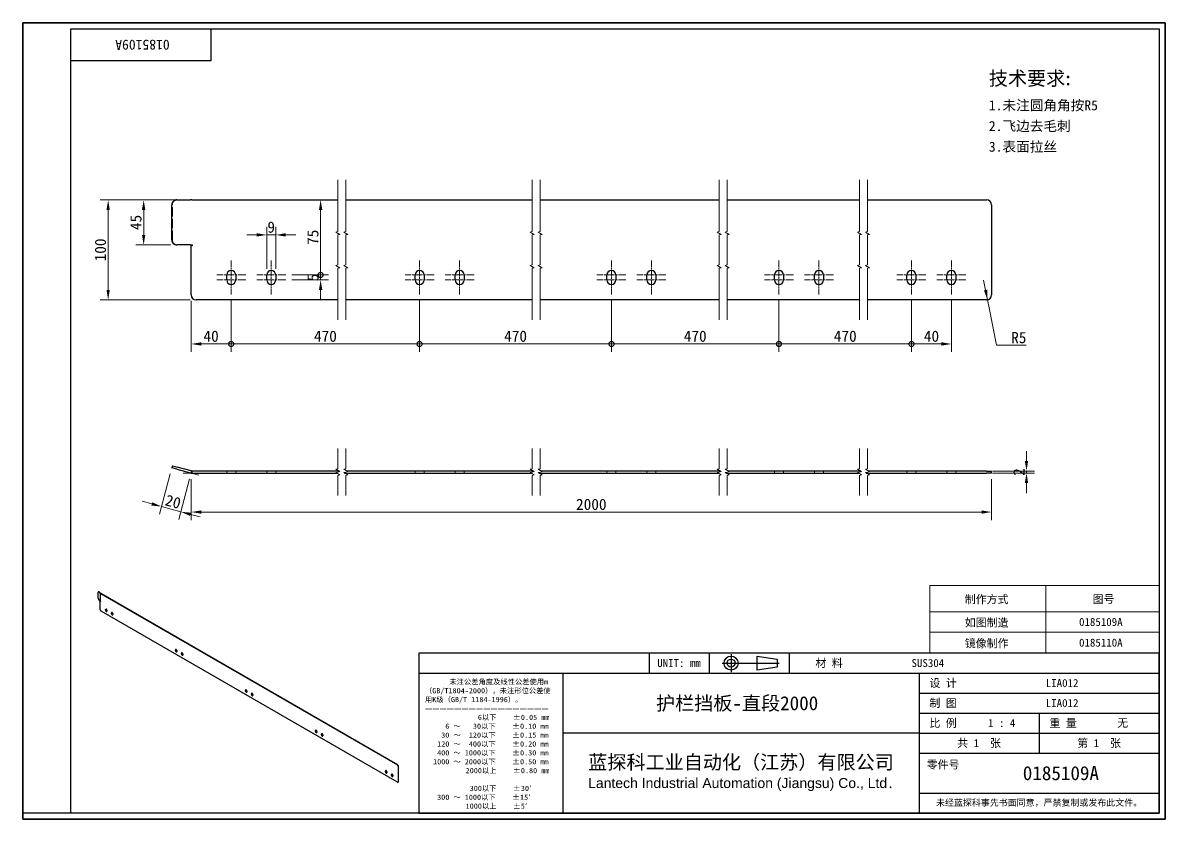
# Model space of a CAD drawing. Header units: millimetres. Extents: x 24 to 1166, y 22 to 818.
import ezdxf
from ezdxf.enums import TextEntityAlignment as Align

# ---------------------------------------------------------------- set-up
doc = ezdxf.new("R2010")
doc.units = ezdxf.units.MM
doc.header["$LTSCALE"] = 4
doc.linetypes.add('CHAIN', pattern=[0.3543, 0.2362, -0.0295, 0.0591, -0.0295])
doc.linetypes.add('DASHED', pattern=[0.2067, 0.1654, -0.0413])
for name, color, linetype, lineweight in [('1', 7, 'Continuous', 18), ('可见 (ISO)', 7, 'Continuous', 25), ('可见窄的 (ISO)', 7, 'Continuous', 18), ('图框 (ISO)', 7, 'Continuous', 35), ('标题 (ISO)', 7, 'Continuous', 25)]:
    doc.layers.add(name, color=color, linetype=linetype, lineweight=lineweight)
for name, color, linetype, lineweight, true_color in [('中心标记 (ISO)', 1, 'CHAIN', 18, 0xff0000), ('尺寸 (ISO)', 7, 'Continuous', 18, 0x008000), ('折线 (ISO)', 7, 'Continuous', 18, 0x008000), ('符号 (ISO)', 7, 'Continuous', 18, 0x008000), ('隐藏 (ISO)', 5, 'DASHED', 18, 0x0000ff)]:
    doc.layers.add(name, color=color, linetype=linetype, lineweight=lineweight, true_color=true_color)
doc.styles.add('文本样式164', font='SimSun.ttf')
doc.styles.add('文本样式165', font='SimSun.ttf')
doc.styles.add('文本样式74', font='SimSun.ttf')
doc.styles.add('最新国标', font='simfang.ttf')
doc.styles.add('注释文本 (ISO)', font='simfang.ttf')
doc.dimstyles.new('默认 (GB)', dxfattribs={"dimscale": 4, "dimtxt": 2.8, "dimasz": 2.5, "dimexe": 2, "dimexo": 1.5, "dimgap": 0.5, "dimtad": 1, "dimtoh": 1, "dimdsep": 46, "dimtxsty": '最新国标', "dimcen": 0.09, "dimdle": 10, "dimclrd": 256, "dimclre": 256, "dimclrt": 256, "dimaunit": 1, "dimadec": 3, "dimazin": 2, "dimtfac": 0.535714, "dimtdec": 3, "dimtmove": 0, "dimatfit": 3, "dimfxl": 0, "dimtolj": 1, "dimlwd": -1, "dimlwe": -1, "dimarcsym": 0})

# ---------------------------------------------------------------- blocks, each defined once
blk = doc.blocks.new('图框 最新国标')
at = {"layer": '图框 (ISO)'}
for p, q in [((6, 7), (6, 204.5)), ((6, 204.5), (291.5, 204.5)), ((291.5, 204.5), (291.5, 5.5)), ((6, 7), (6, 5.5)), ((6, 7), (6, 5.5)), ((291.5, 5.5), (6, 5.5))]:
    blk.add_line(p, q, dxfattribs=at)
at = {"layer": '图框 (ISO)', "color": 7, "linetype": 'Continuous', "lineweight": 25}
for p, q in [((18, 203), (290, 203)), ((18, 7), (18, 203)), ((18, 203), (290, 203)), ((53, 203), (53, 195)), ((290, 203), (290, 7)), ((290, 203), (290, 7)), ((53, 195), (18, 195)), ((290, 7), (6, 7)), ((290, 7), (18, 7))]:
    blk.add_line(p, q, dxfattribs=at)
at = {"layer": '图框 (ISO)', "style": '文本样式74'}
blk.add_attdef('零件代号_001', (42.7, 200.25), '', height=2.5, rotation=180, dxfattribs=at)
blk = doc.blocks.new('标题栏 最新国标')
at = {"layer": '标题 (ISO)'}
for p, q in [((381.98, -183.84), (196.98, -183.84)), ((196.98, -183.84), (196.98, -223.84)), ((254.48, -183.84), (254.48, -188.84)), ((269.48, -183.84), (269.48, -188.84)), ((281.48, -188.09), (281.48, -184.59)), ((281.48, -184.59), (286.48, -185.34)), ((286.48, -185.34), (286.48, -187.34)), ((289.48, -183.84), (289.48, -188.84)), ((381.98, -223.84), (381.98, -183.84)), ((383.48, -183.84), (383.48, -225.34)), ((286.48, -187.34), (281.48, -188.09)), ((196.98, -188.84), (381.98, -188.84)), ((232.98, -188.84), (232.98, -223.84)), ((321.98, -188.84), (321.98, -223.84)), ((321.98, -193.84), (381.98, -193.84)), ((321.98, -198.84), (381.98, -198.84)), ((351.98, -198.84), (351.98, -208.84)), ((321.98, -203.84), (232.98, -203.84)), ((321.98, -203.84), (381.98, -203.84)), ((321.98, -208.84), (381.98, -208.84)), ((321.98, -218.84), (381.98, -218.84)), ((196.98, -223.84), (381.98, -223.84)), ((383.48, -225.34), (196.98, -225.34))]:
    blk.add_line(p, q, dxfattribs=at)
at = {"layer": '标题 (ISO)', "linetype": 'CHAIN', "ltscale": 5.000333}
blk.add_line((274.98, -184.09), (274.98, -188.59), dxfattribs=at)
at = {"layer": '标题 (ISO)', "linetype": 'CHAIN', "ltscale": 15.834605}
blk.add_line((272.73, -186.34), (286.98, -186.34), dxfattribs=at)
at = {"layer": '标题 (ISO)'}
for radius in [1.75, 1]:
    blk.add_circle((274.98, -186.34), radius, dxfattribs=at)
at = {"layer": '1', "style": '文本样式164'}
for s, p in [('UNIT: mm', (261.98, -186.34)), ('材 料', (299.48, -186.34)), ('设 计', (327.98, -191.34)), ('制 图', (327.98, -196.34)), ('比 例', (327.98, -201.34)), ('重 量', (357.98, -201.34)), ('共 1  张', (336.98, -206.34)), ('第 1  张', (366.98, -206.34))]:
    blk.add_text(s, height=2, dxfattribs=at).set_placement(p, align=Align.MIDDLE_CENTER)
at = {"layer": '标题 (ISO)', "style": '注释文本 (ISO)'}
for s, insert, char_height, attachment_point, line_spacing_factor in [('\\fSimSun|b0|i0;{\\H1.3000;      未注公差角度及线性公差使用m\\P}\\fSimSun|b0|i0;{\\H1.3000;（GB/T1804-2000），未注形位公差使\\P}\\fSimSun|b0|i0;{\\H1.3000;用K级（GB/T 1184-1996）。\\P}\\fSimSun|b0|i0;{\\H1.3000;—————————————————\\P}\\fSimSun|b0|i0;{\\H1.3000;             6以下    ±0.05 mm\\P}\\fSimSun|b0|i0;{\\H1.3000;     6 ～   30以下    ±0.10 mm\\P}\\fSimSun|b0|i0;{\\H1.3000;    30 ～  120以下    ±0.15 mm\\P}\\fSimSun|b0|i0;{\\H1.3000;   120 ～  400以下    ±0.20 mm\\P}\\fSimSun|b0|i0;{\\H1.3000;   400 ～ 1000以下    ±0.30 mm\\P}\\fSimSun|b0|i0;{\\H1.3000;  1000 ～ 2000以下    ±0.50 mm\\P}\\fSimSun|b0|i0;{\\H1.3000;          2000以上    ±0.80 mm\\P}\\fSimSun|b0|i0;{\\H1.3000;\\P}\\fSimSun|b0|i0;{\\H1.3000;           300以下    ±30′\\P}\\fSimSun|b0|i0;{\\H1.3000;   300 ～ 1000以下    ±15′\\P}\\fSimSun|b0|i0;{\\H1.3000;          1000以上    ±5′}', (198.48, -206.63), 1.3, 4, 1.023913), ('{\\fMicrosoft YaHei|b0|i0|c134|p34;\\H1.75x;蓝探科工业自动化（江苏）有限公司\\P\\fArial|b0|i0|c0|p34;\\H0.71429x;Lantech Industrial Automation (Jiangsu) Co., Ltd\\fFangSong|b0|i0|c134|p49;.\\H1.15195x; }', (277.48, -213.84), 2, 5, 0.978695)]:
    blk.add_mtext(s, dxfattribs=dict(at, insert=insert, char_height=char_height, attachment_point=attachment_point, line_spacing_factor=line_spacing_factor))
at = {"layer": '标题 (ISO)', "attachment_point": 5, "style": '注释文本 (ISO)'}
for s, insert, char_height in [('\\fFangSong|b0|i0;零件号', (327.98, -211.84), 2), ('\\fSimSun|b0|i0;{\\H1.6000;未经蓝探科事先书面同意，严禁复制或发布此文件。}', (351.98, -221.34), 1.6)]:
    blk.add_mtext(s, dxfattribs=dict(at, insert=insert, char_height=char_height))
at = {"layer": '标题 (ISO)'}
for tag, p, height, style in [('材料_001', (320.09, -187.33), 2, '注释文本 (ISO)'), ('设计人_001', (353.65, -192.33), 2, '注释文本 (ISO)'), ('库存编号_001', (256.23, -198.12), 3.5, '文本样式165'), ('设计人_001', (353.65, -197.33), 2, '注释文本 (ISO)'), ('视图比例_001', (339.22, -202.33), 2, '注释文本 (ISO)'), ('质量\\P3;_001', (371.53, -202.3), 2, '注释文本 (ISO)'), ('零件代号_001', (347.9, -215.59), 3.5, '文本样式165')]:
    blk.add_attdef(tag, p, '', height=height, dxfattribs=dict(at, style=style))
blk = doc.blocks.new('_DotSmall')
at = {"color": 0, "linetype": 'ByBlock', "const_width": 0.5}
blk.add_lwpolyline([(-0.0625, 0, 1), (0.0625, 0, 1)], format="xyb", close=True, dxfattribs=at)
blk = doc.blocks.new('*D5')
at = {"layer": 'Defpoints', "color": 0, "transparency": 16777216}
for p in [(192.3, 546), (232.3, 546.5), (232.3, 497)]:
    blk.add_point(p, dxfattribs=at)
at = {"layer": '尺寸 (ISO)', "color": 116, "true_color": 0x00803f, "transparency": 16777216}
for p, q in [((192.3, 540), (192.3, 489)), ((232.3, 540.5), (232.3, 489)), ((202.3, 497), (232.3, 497))]:
    blk.add_line(p, q, dxfattribs=at)
blk.add_solid([(202.3, 498.7), (202.3, 495.4), (192.3, 497)], dxfattribs=at)
at = {"layer": '尺寸 (ISO)', "color": 116, "true_color": 0x00803f, "transparency": 16777216, "xscale": 10, "yscale": 10, "zscale": 10}
blk.add_blockref('_DotSmall', (232.3, 497), dxfattribs=at)
at = {"layer": '尺寸 (ISO)', "transparency": 16777216, "insert": (212.2, 504.7), "char_height": 11.2, "attachment_point": 5, "style": '最新国标'}
blk.add_mtext('\\A1;40', dxfattribs=at)
blk = doc.blocks.new('*D7')
at = {"layer": 'Defpoints', "color": 0, "transparency": 16777216}
for p in [(232.3, 546.5), (420.6, 546.5), (420.6, 497)]:
    blk.add_point(p, dxfattribs=at)
at = {"layer": '尺寸 (ISO)', "color": 116, "true_color": 0x00803f, "transparency": 16777216}
for p, q in [((232.3, 540.5), (232.3, 489)), ((420.6, 540.5), (420.6, 489)), ((232.3, 497), (420.6, 497))]:
    blk.add_line(p, q, dxfattribs=at)
at = {"layer": '尺寸 (ISO)', "color": 116, "true_color": 0x00803f, "transparency": 16777216, "xscale": 10, "yscale": 10, "zscale": 10, "rotation": 180}
blk.add_blockref('_DotSmall', (232.3, 497), dxfattribs=at)
at = {"layer": '尺寸 (ISO)', "color": 116, "true_color": 0x00803f, "transparency": 16777216, "xscale": 10, "yscale": 10, "zscale": 10}
blk.add_blockref('_DotSmall', (420.6, 497), dxfattribs=at)
at = {"layer": '尺寸 (ISO)', "transparency": 16777216, "insert": (326.5, 504.7), "char_height": 11.2, "attachment_point": 5, "style": '最新国标'}
blk.add_mtext('\\A1;470', dxfattribs=at)
blk = doc.blocks.new('*D8')
at = {"layer": 'Defpoints', "color": 0, "transparency": 16777216}
for p in [(420.6, 546.5), (612.5, 546.5), (612.5, 497)]:
    blk.add_point(p, dxfattribs=at)
at = {"layer": '尺寸 (ISO)', "color": 116, "true_color": 0x00803f, "transparency": 16777216}
for p, q in [((420.6, 540.5), (420.6, 489)), ((612.5, 540.5), (612.5, 489)), ((420.6, 497), (612.5, 497))]:
    blk.add_line(p, q, dxfattribs=at)
at = {"layer": '尺寸 (ISO)', "color": 116, "true_color": 0x00803f, "transparency": 16777216, "xscale": 10, "yscale": 10, "zscale": 10, "rotation": 180}
blk.add_blockref('_DotSmall', (420.6, 497), dxfattribs=at)
at = {"layer": '尺寸 (ISO)', "color": 116, "true_color": 0x00803f, "transparency": 16777216, "xscale": 10, "yscale": 10, "zscale": 10}
blk.add_blockref('_DotSmall', (612.5, 497), dxfattribs=at)
at = {"layer": '尺寸 (ISO)', "transparency": 16777216, "insert": (516.6, 504.7), "char_height": 11.2, "attachment_point": 5, "style": '最新国标'}
blk.add_mtext('\\A1;470', dxfattribs=at)
blk = doc.blocks.new('*D9')
at = {"layer": 'Defpoints', "color": 0, "transparency": 16777216}
for p in [(612.5, 546.5), (779.9, 546.5), (779.9, 497)]:
    blk.add_point(p, dxfattribs=at)
at = {"layer": '尺寸 (ISO)', "color": 116, "true_color": 0x00803f, "transparency": 16777216}
for p, q in [((612.5, 540.5), (612.5, 489)), ((779.9, 540.5), (779.9, 489)), ((612.5, 497), (779.9, 497))]:
    blk.add_line(p, q, dxfattribs=at)
at = {"layer": '尺寸 (ISO)', "color": 116, "true_color": 0x00803f, "transparency": 16777216, "xscale": 10, "yscale": 10, "zscale": 10, "rotation": 180}
blk.add_blockref('_DotSmall', (612.5, 497), dxfattribs=at)
at = {"layer": '尺寸 (ISO)', "color": 116, "true_color": 0x00803f, "transparency": 16777216, "xscale": 10, "yscale": 10, "zscale": 10}
blk.add_blockref('_DotSmall', (779.9, 497), dxfattribs=at)
at = {"layer": '尺寸 (ISO)', "transparency": 16777216, "insert": (696.2, 504.7), "char_height": 11.2, "attachment_point": 5, "style": '最新国标'}
blk.add_mtext('\\A1;470', dxfattribs=at)
blk = doc.blocks.new('*D10')
at = {"layer": 'Defpoints', "color": 0, "transparency": 16777216}
for p in [(779.9, 546.5), (912.4, 546.5), (912.4, 497)]:
    blk.add_point(p, dxfattribs=at)
at = {"layer": '尺寸 (ISO)', "color": 116, "true_color": 0x00803f, "transparency": 16777216}
for p, q in [((779.9, 540.5), (779.9, 489)), ((912.4, 540.5), (912.4, 489)), ((779.9, 497), (912.4, 497))]:
    blk.add_line(p, q, dxfattribs=at)
at = {"layer": '尺寸 (ISO)', "color": 116, "true_color": 0x00803f, "transparency": 16777216, "xscale": 10, "yscale": 10, "zscale": 10, "rotation": 180}
blk.add_blockref('_DotSmall', (779.9, 497), dxfattribs=at)
at = {"layer": '尺寸 (ISO)', "color": 116, "true_color": 0x00803f, "transparency": 16777216, "xscale": 10, "yscale": 10, "zscale": 10}
blk.add_blockref('_DotSmall', (912.4, 497), dxfattribs=at)
at = {"layer": '尺寸 (ISO)', "transparency": 16777216, "insert": (846.2, 504.7), "char_height": 11.2, "attachment_point": 5, "style": '最新国标'}
blk.add_mtext('\\A1;470', dxfattribs=at)
blk = doc.blocks.new('*D11')
at = {"layer": 'Defpoints', "color": 0, "transparency": 16777216}
for p in [(912.4, 546.5), (952.4, 546.5), (952.4, 497)]:
    blk.add_point(p, dxfattribs=at)
at = {"layer": '尺寸 (ISO)', "color": 116, "true_color": 0x00803f, "transparency": 16777216}
for p, q in [((912.4, 540.5), (912.4, 489)), ((952.4, 540.5), (952.4, 489)), ((912.4, 497), (942.4, 497))]:
    blk.add_line(p, q, dxfattribs=at)
blk.add_solid([(942.4, 498.7), (942.4, 495.4), (952.4, 497)], dxfattribs=at)
at = {"layer": '尺寸 (ISO)', "color": 116, "true_color": 0x00803f, "transparency": 16777216, "xscale": 10, "yscale": 10, "zscale": 10, "rotation": 180}
blk.add_blockref('_DotSmall', (912.4, 497), dxfattribs=at)
at = {"layer": '尺寸 (ISO)', "transparency": 16777216, "insert": (932.4, 504.7), "char_height": 11.2, "attachment_point": 5, "style": '最新国标'}
blk.add_mtext('\\A1;40', dxfattribs=at)
blk = doc.blocks.new('*D12')
at = {"layer": 'Defpoints', "color": 0, "transparency": 16777216}
for p in [(192.8, 641), (144.8, 596), (177.8, 596)]:
    blk.add_point(p, dxfattribs=at)
at = {"layer": '尺寸 (ISO)', "color": 116, "true_color": 0x00803f, "transparency": 16777216}
for p, q in [((186.8, 641), (136.8, 641)), ((144.8, 631), (144.8, 606)), ((171.8, 596), (136.8, 596))]:
    blk.add_line(p, q, dxfattribs=at)
for points in [[(143.1, 631), (146.4, 631), (144.8, 641)], [(143.1, 606), (146.4, 606), (144.8, 596)]]:
    blk.add_solid(points, dxfattribs=at)
at = {"layer": '尺寸 (ISO)', "transparency": 16777216, "insert": (137.1, 618.5), "char_height": 11.2, "attachment_point": 5, "rotation": 90, "style": '最新国标'}
blk.add_mtext('\\A1;45', dxfattribs=at)
blk = doc.blocks.new('*D13')
at = {"layer": 'Defpoints', "color": 0, "transparency": 16777216}
for p in [(192.8, 641), (109.3, 541), (197.3, 541)]:
    blk.add_point(p, dxfattribs=at)
at = {"layer": '尺寸 (ISO)', "color": 116, "true_color": 0x00803f, "transparency": 16777216}
for p, q in [((186.8, 641), (101.3, 641)), ((109.3, 631), (109.3, 551)), ((191.3, 541), (101.3, 541))]:
    blk.add_line(p, q, dxfattribs=at)
for points in [[(107.6, 631), (110.9, 631), (109.3, 641)], [(107.6, 551), (110.9, 551), (109.3, 541)]]:
    blk.add_solid(points, dxfattribs=at)
at = {"layer": '尺寸 (ISO)', "transparency": 16777216, "insert": (101.6, 591), "char_height": 11.2, "attachment_point": 5, "rotation": 90, "style": '最新国标'}
blk.add_mtext('\\A1;100', dxfattribs=at)
blk = doc.blocks.new('*D14')
at = {"layer": 'Defpoints', "color": 0, "transparency": 16777216}
for p in [(192.3, 368), (992.4, 368), (992.4, 329)]:
    blk.add_point(p, dxfattribs=at)
at = {"layer": '尺寸 (ISO)', "color": 116, "true_color": 0x00803f, "transparency": 16777216}
for p, q in [((192.3, 362), (192.3, 321)), ((992.4, 362), (992.4, 321)), ((202.3, 329), (982.4, 329))]:
    blk.add_line(p, q, dxfattribs=at)
for points in [[(202.3, 330.6), (202.3, 327.3), (192.3, 329)], [(982.4, 330.6), (982.4, 327.3), (992.4, 329)]]:
    blk.add_solid(points, dxfattribs=at)
at = {"layer": '尺寸 (ISO)', "transparency": 16777216, "insert": (592.3, 336.6), "char_height": 11.2, "attachment_point": 5, "style": '最新国标'}
blk.add_mtext('\\A1;2000', dxfattribs=at)
blk = doc.blocks.new('*D15')
at = {"layer": 'Defpoints', "color": 0, "transparency": 16777216}
for p in [(173, 373.1), (192.3, 368), (162.6, 334.5)]:
    blk.add_point(p, dxfattribs=at)
at = {"layer": '尺寸 (ISO)', "color": 116, "true_color": 0x00803f, "transparency": 16777216}
for p, q in [((171.4, 367.3), (160.5, 326.8)), ((190.7, 362.2), (179.8, 321.6)), ((152.9, 337.1), (143.3, 339.7)), ((181.9, 329.3), (162.6, 334.5)), ((191.6, 326.7), (201.2, 324.1))]:
    blk.add_line(p, q, dxfattribs=at)
for points in [[(153.4, 338.7), (152.5, 335.5), (162.6, 334.5)], [(192, 328.3), (191.1, 325.1), (181.9, 329.3)]]:
    blk.add_solid(points, dxfattribs=at)
at = {"layer": '尺寸 (ISO)', "transparency": 16777216, "insert": (174.2, 339.3), "char_height": 11.2, "attachment_point": 5, "rotation": 345, "style": '最新国标'}
blk.add_mtext('\\A1;20', dxfattribs=at)
blk = doc.blocks.new('*D16')
at = {"layer": 'Defpoints', "color": 0, "transparency": 16777216}
for p in [(987.4, 370), (987.4, 368), (1027.4, 368)]:
    blk.add_point(p, dxfattribs=at)
at = {"layer": '尺寸 (ISO)', "color": 116, "true_color": 0x00803f, "transparency": 16777216}
for p, q in [((1027.4, 380), (1027.4, 390)), ((993.4, 370), (1035.4, 370)), ((993.4, 368), (1035.4, 368)), ((1027.4, 370), (1027.4, 368)), ((1027.4, 358), (1027.4, 348))]:
    blk.add_line(p, q, dxfattribs=at)
for points in [[(1025.7, 380), (1029, 380), (1027.4, 370)], [(1025.7, 358), (1029, 358), (1027.4, 368)]]:
    blk.add_solid(points, dxfattribs=at)
at = {"layer": '尺寸 (ISO)', "transparency": 16777216, "insert": (1019.8, 369), "char_height": 11.2, "attachment_point": 5, "rotation": 90, "style": '最新国标'}
blk.add_mtext('\\A1;2', dxfattribs=at)
blk = doc.blocks.new('*D17')
at = {"layer": 'Defpoints', "color": 0, "transparency": 16777216}
for p in [(286.8, 566), (286.8, 561), (321.7, 566)]:
    blk.add_point(p, dxfattribs=at)
at = {"layer": '尺寸 (ISO)', "color": 116, "true_color": 0x00803f, "transparency": 16777216}
for p, q in [((321.7, 566), (321.7, 576)), ((292.8, 566), (329.7, 566)), ((292.8, 561), (329.7, 561)), ((321.7, 561), (321.7, 566)), ((321.7, 551), (321.7, 541))]:
    blk.add_line(p, q, dxfattribs=at)
blk.add_solid([(320, 551), (323.4, 551), (321.7, 561)], dxfattribs=at)
at = {"layer": '尺寸 (ISO)', "color": 116, "true_color": 0x00803f, "transparency": 16777216, "xscale": 10, "yscale": 10, "zscale": 10, "rotation": 270}
blk.add_blockref('_DotSmall', (321.7, 566), dxfattribs=at)
at = {"layer": '尺寸 (ISO)', "transparency": 16777216, "insert": (314, 563.5), "char_height": 11.2, "attachment_point": 5, "rotation": 90, "style": '最新国标'}
blk.add_mtext('\\A1;5', dxfattribs=at)
blk = doc.blocks.new('*D18')
at = {"layer": 'Defpoints', "color": 0, "transparency": 16777216}
for p in [(192.8, 641), (321.7, 641), (286.8, 566)]:
    blk.add_point(p, dxfattribs=at)
at = {"layer": '尺寸 (ISO)', "color": 116, "true_color": 0x00803f, "transparency": 16777216}
for p, q in [((321.7, 566), (321.7, 631)), ((292.8, 566), (329.7, 566))]:
    blk.add_line(p, q, dxfattribs=at)
blk.add_solid([(320, 631), (323.4, 631), (321.7, 641)], dxfattribs=at)
at = {"layer": '尺寸 (ISO)', "color": 116, "true_color": 0x00803f, "transparency": 16777216, "xscale": 10, "yscale": 10, "zscale": 10, "rotation": 270}
blk.add_blockref('_DotSmall', (321.7, 566), dxfattribs=at)
at = {"layer": '尺寸 (ISO)', "transparency": 16777216, "insert": (314, 603.6), "char_height": 11.2, "attachment_point": 5, "rotation": 90, "style": '最新国标'}
blk.add_mtext('\\A1;75', dxfattribs=at)
blk = doc.blocks.new('*D19')
at = {"layer": 'Defpoints', "color": 0, "transparency": 16777216}
for p in [(276.8, 606), (267.8, 566), (276.8, 566)]:
    blk.add_point(p, dxfattribs=at)
at = {"layer": '尺寸 (ISO)', "color": 116, "true_color": 0x00803f, "transparency": 16777216}
for p, q in [((257.8, 606), (247.8, 606)), ((267.8, 572), (267.8, 614)), ((267.8, 606), (276.8, 606)), ((276.8, 572), (276.8, 614)), ((286.8, 606), (296.8, 606))]:
    blk.add_line(p, q, dxfattribs=at)
for points in [[(257.8, 607.7), (257.8, 604.4), (267.8, 606)], [(286.8, 607.7), (286.8, 604.4), (276.8, 606)]]:
    blk.add_solid(points, dxfattribs=at)
at = {"layer": '尺寸 (ISO)', "transparency": 16777216, "insert": (272.3, 613.7), "char_height": 11.2, "attachment_point": 5, "style": '最新国标'}
blk.add_mtext('\\A1;9', dxfattribs=at)
blk = doc.blocks.new('*D20')
at = {"layer": 'Defpoints', "color": 0, "transparency": 16777216}
for p in [(987.4, 546), (988.4, 541.1)]:
    blk.add_point(p, dxfattribs=at)
at = {"layer": '尺寸 (ISO)', "color": 116, "true_color": 0x00803f, "transparency": 16777216}
for p, q in [((986.4, 550.9), (984.5, 560.7)), ((987.4, 546), (988.4, 541.1)), ((988.4, 541.1), (990.3, 531.3)), ((997.3, 495.7), (990.3, 531.3)), ((1027.1, 495.7), (997.3, 495.7))]:
    blk.add_line(p, q, dxfattribs=at)
blk.add_solid([(988.1, 551.2), (984.8, 550.6), (988.4, 541.1)], dxfattribs=at)
at = {"layer": '尺寸 (ISO)', "transparency": 16777216, "insert": (1019.7, 503.3), "char_height": 11.2, "attachment_point": 5, "style": '最新国标'}
blk.add_mtext('\\A1;R5', dxfattribs=at)
blk = doc.blocks.new('表格1')
at = {"layer": '符号 (ISO)'}
for p, q in [((232.72, 63.89), (290, 63.89)), ((232.72, 63.89), (232.72, 57.35)), ((261.65, 63.89), (261.65, 57.35)), ((290, 63.89), (290, 57.35)), ((232.72, 57.35), (290, 57.35)), ((232.72, 57.35), (232.72, 47)), ((261.65, 57.35), (261.65, 47)), ((290, 57.35), (290, 47)), ((232.72, 52.23), (290, 52.23)), ((232.72, 47), (290, 47))]:
    blk.add_line(p, q, dxfattribs=at)
at = {"layer": '符号 (ISO)', "char_height": 2, "attachment_point": 7, "style": '注释文本 (ISO)'}
for s, insert in [('制作方式', (241.43, 59.21)), ('图号', (273.37, 59.27)), ('如图制造', (241.44, 53.39)), ('0185109A', (269.98, 53.75)), ('镜像制作', (241.43, 48.2)), ('0185110A', (269.98, 48.58))]:
    blk.add_mtext(s, dxfattribs=dict(at, insert=insert))

msp = doc.modelspace()

# ---------------------------------------------------------------- linework, layer by layer
at = {"layer": '中心标记 (ISO)', "ltscale": 6.806046}
for p, q in [((232.2704, 580.5195), (232.2704, 556.0195)), ((232.2704, 571.0195), (232.2704, 546.5195)), ((272.2704, 580.5195), (272.2704, 556.0195)), ((272.2704, 571.0195), (272.2704, 546.5195)), ((420.6198, 580.5195), (420.6198, 556.0195)), ((420.6198, 571.0195), (420.6198, 546.5195)), ((460.6198, 580.5195), (460.6198, 556.0195)), ((460.6198, 571.0195), (460.6198, 546.5195)), ((612.459, 580.5195), (612.459, 556.0195)), ((612.459, 571.0195), (612.459, 546.5195)), ((652.459, 580.5195), (652.459, 556.0195)), ((652.459, 571.0195), (652.459, 546.5195)), ((779.8697, 580.5195), (779.8697, 556.0195)), ((779.8697, 571.0195), (779.8697, 546.5195)), ((819.8697, 580.5195), (819.8697, 556.0195)), ((819.8697, 571.0195), (819.8697, 546.5195)), ((912.3829, 580.5195), (912.3829, 556.0195)), ((912.3829, 571.0195), (912.3829, 546.5195)), ((952.3829, 580.5195), (952.3829, 556.0195)), ((952.3829, 571.0195), (952.3829, 546.5195))]:
    msp.add_line(p, q, dxfattribs=at)
at = {"layer": '中心标记 (ISO)', "ltscale": 8.056153}
for p, q in [((246.7704, 566.0195), (217.7704, 566.0195)), ((246.7704, 561.0195), (217.7704, 561.0195)), ((286.7704, 566.0195), (257.7704, 566.0195)), ((286.7704, 561.0195), (257.7704, 561.0195)), ((435.1198, 566.0195), (406.1198, 566.0195)), ((435.1198, 561.0195), (406.1198, 561.0195)), ((475.1198, 566.0195), (446.1198, 566.0195)), ((475.1198, 561.0195), (446.1198, 561.0195)), ((626.959, 566.0195), (597.959, 566.0195)), ((626.959, 561.0195), (597.959, 561.0195)), ((666.959, 566.0195), (637.959, 566.0195)), ((666.959, 561.0195), (637.959, 561.0195)), ((794.3697, 566.0195), (765.3697, 566.0195)), ((794.3697, 561.0195), (765.3697, 561.0195)), ((834.3697, 566.0195), (805.3697, 566.0195)), ((834.3697, 561.0195), (805.3697, 561.0195)), ((926.8829, 566.0195), (897.8829, 566.0195)), ((926.8829, 561.0195), (897.8829, 561.0195)), ((966.8829, 566.0195), (937.8829, 566.0195)), ((966.8829, 561.0195), (937.8829, 561.0195))]:
    msp.add_line(p, q, dxfattribs=at)
at = {"layer": '可见 (ISO)'}
for p, q in [((177.7815, 641.0195), (191.7618, 641.0195)), ((192.797, 641.0195), (191.7618, 641.0195)), ((192.797, 641.0195), (338.8765, 641.0195)), ((346.8765, 641.0195), (533.0687, 641.0195)), ((541.0687, 641.0195), (720.2815, 641.0195)), ((728.2815, 641.0195), (860.3824, 641.0195)), ((868.3824, 641.0195), (987.3829, 641.0195)), ((172.9519, 601.0195), (172.9519, 636.0195)), ((992.3829, 636.0195), (992.3829, 546.0195)), ((191.7618, 596.0195), (177.7815, 596.0195)), ((191.7618, 596.0195), (192.797, 596.0195)), ((192.2704, 546.0195), (192.2704, 595.0195)), ((193.2704, 595.0195), (192.2704, 595.0195)), ((192.797, 596.0195), (193.2704, 596.0195)), ((193.2704, 596.0195), (193.2704, 595.0195)), ((227.7704, 561.0195), (227.7704, 566.0195)), ((236.7704, 566.0195), (236.7704, 561.0195)), ((267.7704, 561.0195), (267.7704, 566.0195)), ((276.7704, 566.0195), (276.7704, 561.0195)), ((416.1198, 561.0195), (416.1198, 566.0195)), ((425.1198, 566.0195), (425.1198, 561.0195)), ((456.1198, 561.0195), (456.1198, 566.0195)), ((465.1198, 566.0195), (465.1198, 561.0195)), ((607.959, 561.0195), (607.959, 566.0195)), ((616.959, 566.0195), (616.959, 561.0195)), ((647.959, 561.0195), (647.959, 566.0195)), ((656.959, 566.0195), (656.959, 561.0195)), ((775.3697, 561.0195), (775.3697, 566.0195)), ((784.3697, 566.0195), (784.3697, 561.0195)), ((815.3697, 561.0195), (815.3697, 566.0195)), ((824.3697, 566.0195), (824.3697, 561.0195)), ((907.8829, 561.0195), (907.8829, 566.0195)), ((916.8829, 566.0195), (916.8829, 561.0195)), ((947.8829, 561.0195), (947.8829, 566.0195)), ((956.8829, 566.0195), (956.8829, 561.0195)), ((338.8765, 541.0195), (197.2704, 541.0195)), ((533.0687, 541.0195), (346.8765, 541.0195)), ((720.2815, 541.0195), (541.0687, 541.0195)), ((860.3824, 541.0195), (728.2815, 541.0195)), ((987.3829, 541.0195), (868.3824, 541.0195)), ((173.4695, 375.0713), (172.9519, 373.1394)), ((177.7815, 371.8453), (172.9519, 373.1394)), ((173.4695, 375.0713), (178.2992, 373.7772)), ((177.7815, 371.8453), (191.7618, 368.0993)), ((192.2794, 370.0312), (178.2992, 373.7772)), ((192.2704, 367.9631), (192.2704, 367.9979)), ((192.797, 367.9631), (192.2704, 367.9631)), ((340.0726, 369.9631), (192.797, 369.9631)), ((192.797, 367.9631), (337.6803, 367.9631)), ((345.6803, 367.9631), (531.8726, 367.9631)), ((534.2649, 369.9631), (348.0726, 369.9631)), ((539.8726, 367.9631), (719.0853, 367.9631)), ((721.4776, 369.9631), (542.2649, 369.9631)), ((727.0853, 367.9631), (859.1862, 367.9631)), ((861.5785, 369.9631), (729.4776, 369.9631)), ((867.1862, 367.9631), (987.3829, 367.9631)), ((987.3829, 369.9631), (869.5785, 369.9631)), ((987.3829, 369.9631), (992.3829, 369.9631)), ((992.3829, 367.9631), (987.3829, 367.9631)), ((992.3829, 367.9631), (992.3829, 369.9631)), ((99.3244, 242.8341), (99.3244, 248.8504)), ((99.8824, 249.4443), (99.5178, 249.3227)), ((99.8507, 249.1836), (101.3742, 247.6601)), ((101.3742, 239.9248), (99.8507, 241.4484)), ((101.7388, 247.7816), (100.2153, 249.3051)), ((101.508, 247.5594), (398.4145, 76.1404)), ((101.508, 239.8241), (101.5785, 239.7835)), ((398.7122, 76.3122), (101.8057, 247.7313)), ((101.4296, 239.6975), (101.5785, 239.7835)), ((101.4296, 231.2747), (101.4296, 239.6975)), ((101.5785, 239.6116), (101.4296, 239.6975)), ((101.5785, 239.7835), (101.5785, 239.6116)), ((398.4145, 58.951), (102.1739, 229.9855)), ((106.7143, 230.802), (106.7143, 231.6615)), ((107.012, 231.8334), (107.012, 230.9739)), ((108.0541, 230.8879), (108.0541, 230.0285)), ((112.6689, 227.3641), (112.6689, 228.2236)), ((112.9666, 228.3955), (112.9666, 227.536)), ((114.0087, 227.4501), (114.0087, 226.5906)), ((176.6807, 190.4069), (176.6807, 191.2664)), ((176.9784, 191.4383), (176.9784, 190.5788)), ((178.0204, 190.4928), (178.0204, 189.6334)), ((182.6352, 186.969), (182.6352, 187.8285)), ((182.933, 188.0004), (182.933, 187.1409)), ((183.975, 187.055), (183.975, 186.1955)), ((246.647, 150.0118), (246.647, 150.8713)), ((246.9447, 151.0432), (246.9447, 150.1837)), ((247.9868, 150.0978), (247.9868, 149.2383)), ((252.6016, 146.5739), (252.6016, 147.4334)), ((252.8993, 147.6053), (252.8993, 146.7458)), ((253.9414, 146.6599), (253.9414, 145.8004)), ((316.6134, 109.6167), (316.6134, 110.4762)), ((316.9111, 110.6481), (316.9111, 109.7886)), ((317.9532, 109.7027), (317.9532, 108.8432)), ((322.568, 106.1788), (322.568, 107.0383)), ((322.8657, 107.2102), (322.8657, 106.3507)), ((323.9077, 106.2648), (323.9077, 105.4053)), ((386.5797, 69.2216), (386.5797, 70.0811)), ((386.8775, 70.253), (386.8775, 69.3935)), ((387.9195, 69.3076), (387.9195, 68.4481)), ((399.1588, 74.8511), (399.1588, 59.3807)), ((399.4565, 59.5526), (399.4565, 75.023)), ((392.5343, 65.7837), (392.5343, 66.6432)), ((392.832, 66.8151), (392.832, 65.9556)), ((393.8741, 65.8697), (393.8741, 65.0102)), ((399.2385, 59.0707), (398.9408, 58.8988))]:
    msp.add_line(p, q, dxfattribs=at)
for centre, radius, start, end in [((987.3829, 636.0195), 5, 0, 90), ((232.2704, 566.0195), 4.5, 0, 180), ((232.2704, 561.0195), 4.5, 180, 0), ((272.2704, 566.0195), 4.5, 0, 180), ((272.2704, 561.0195), 4.5, 180, 0), ((420.6198, 566.0195), 4.5, 0, 180), ((420.6198, 561.0195), 4.5, 180, 0), ((460.6198, 566.0195), 4.5, 0, 180), ((460.6198, 561.0195), 4.5, 180, 0), ((612.459, 566.0195), 4.5, 0, 180), ((612.459, 561.0195), 4.5, 180, 0), ((652.459, 566.0195), 4.5, 0, 180), ((652.459, 561.0195), 4.5, 180, 0), ((779.8697, 566.0195), 4.5, 0, 180), ((779.8697, 561.0195), 4.5, 180, 0), ((819.8697, 566.0195), 4.5, 0, 180), ((819.8697, 561.0195), 4.5, 180, 0), ((912.3829, 566.0195), 4.5, 0, 180), ((912.3829, 561.0195), 4.5, 180, 0), ((952.3829, 566.0195), 4.5, 0, 180), ((952.3829, 561.0195), 4.5, 180, 0), ((197.2704, 546.0195), 5, 180, 270), ((987.3829, 546.0195), 5, 270, 0), ((192.797, 371.9631), 4, 255, 270), ((192.797, 371.9631), 2, 255, 270)]:
    msp.add_arc(centre, radius, start, end, dxfattribs=at)
for centre, major_axis, ratio, start_param, end_param in [((177.7815, 636.0195), (0, 5), 0.965925826, 0, 1.570796327), ((177.7815, 601.0195), (0, -5), 0.965925826, 4.71238898, 6.283185307), ((99.8507, 248.3241), (-0.3329, 0.9986), 0.40824829, 5.598466104, 7.169262431), ((99.8507, 242.3078), (-0.3329, 0.9986), 0.40824829, 0.886077124, 2.456873451), ((100.2153, 248.4457), (-0.3329, 0.9986), 0.40824829, 5.598466104, 6.283185307), ((102.1035, 247.9032), (0.8421, 0), 0.577350269, 3.665191429, 3.926990817), ((102.1035, 240.1679), (-0.8421, 0), 0.577350269, 0.523598776, 0.785398163), ((102.1035, 247.9032), (-0.4211, 0), 0.577350269, 0.523598776, 0.785398163), ((102.1739, 230.845), (-0.5263, 0.9116), 0.577350269, 0.785398163, 2.35619449), ((107.3842, 231.2747), (-0.4737, 0.8204), 0.577350269, 3.926990817, 7.068583471), ((107.3842, 230.4152), (0.4737, -0.8204), 0.577350269, 3.926990817, 7.068583471), ((107.6819, 231.4466), (-0.4737, 0.8204), 0.577350269, 0.319687259, 0.785398163), ((107.6819, 230.5871), (0.4737, -0.8204), 0.577350269, 3.926990817, 5.963498048), ((113.3388, 227.8368), (-0.4737, 0.8204), 0.577350269, 3.926990817, 7.068583471), ((113.6365, 228.0087), (-0.4737, 0.8204), 0.577350269, 0.319687259, 0.785398163), ((113.3388, 226.9774), (0.4737, -0.8204), 0.577350269, 3.926990817, 7.068583471), ((113.6365, 227.1492), (0.4737, -0.8204), 0.577350269, 3.926990817, 5.963498048), ((177.3506, 190.8796), (-0.4737, 0.8204), 0.577350269, 3.926990817, 7.068583471), ((177.3506, 190.0201), (0.4737, -0.8204), 0.577350269, 3.926990817, 7.068583471), ((177.6483, 191.0515), (-0.4737, 0.8204), 0.577350269, 0.319687259, 0.785398163), ((177.6483, 190.192), (0.4737, -0.8204), 0.577350269, 3.926990817, 5.963498048), ((183.3051, 187.4417), (-0.4737, 0.8204), 0.577350269, 3.926990817, 7.068583471), ((183.3051, 186.5823), (0.4737, -0.8204), 0.577350269, 3.926990817, 7.068583471), ((183.6029, 187.6136), (-0.4737, 0.8204), 0.577350269, 0.319687259, 0.785398163), ((183.6029, 186.7542), (0.4737, -0.8204), 0.577350269, 3.926990817, 5.963498048), ((247.3169, 150.4845), (-0.4737, 0.8204), 0.577350269, 3.926990817, 7.068583471), ((247.3169, 149.625), (0.4737, -0.8204), 0.577350269, 3.926990817, 7.068583471), ((247.6146, 150.6564), (-0.4737, 0.8204), 0.577350269, 0.319687259, 0.785398163), ((247.6146, 149.7969), (0.4737, -0.8204), 0.577350269, 3.926990817, 5.963498048), ((253.2715, 147.0466), (-0.4737, 0.8204), 0.577350269, 3.926990817, 7.068583471), ((253.2715, 146.1872), (0.4737, -0.8204), 0.577350269, 3.926990817, 7.068583471), ((253.5692, 147.2185), (-0.4737, 0.8204), 0.577350269, 0.319687259, 0.785398163), ((253.5692, 146.3591), (0.4737, -0.8204), 0.577350269, 3.926990817, 5.963498048), ((317.2833, 110.0894), (-0.4737, 0.8204), 0.577350269, 3.926990817, 7.068583471), ((317.2833, 109.23), (0.4737, -0.8204), 0.577350269, 3.926990817, 7.068583471), ((317.581, 110.2613), (-0.4737, 0.8204), 0.577350269, 0.319687259, 0.785398163), ((317.581, 109.4018), (0.4737, -0.8204), 0.577350269, 3.926990817, 5.963498048), ((323.2378, 106.6515), (-0.4737, 0.8204), 0.577350269, 3.926990817, 7.068583471), ((323.2378, 105.7921), (0.4737, -0.8204), 0.577350269, 3.926990817, 7.068583471), ((323.5356, 106.8234), (-0.4737, 0.8204), 0.577350269, 0.319687259, 0.785398163), ((323.5356, 105.964), (0.4737, -0.8204), 0.577350269, 3.926990817, 5.963498048), ((387.2496, 69.6943), (-0.4737, 0.8204), 0.577350269, 3.926990817, 7.068583471), ((387.2496, 68.8349), (0.4737, -0.8204), 0.577350269, 3.926990817, 7.068583471), ((387.5473, 69.8662), (-0.4737, 0.8204), 0.577350269, 0.319687259, 0.785398163), ((387.5473, 69.0068), (0.4737, -0.8204), 0.577350269, 3.926990817, 5.963498048), ((398.4145, 75.2809), (0.5263, -0.9116), 0.577350269, 0.785398163, 2.35619449), ((398.7122, 75.4528), (-0.5263, 0.9116), 0.577350269, 3.926990817, 5.497787144), ((393.2042, 66.2564), (-0.4737, 0.8204), 0.577350269, 3.926990817, 7.068583471), ((393.2042, 65.397), (0.4737, -0.8204), 0.577350269, 3.926990817, 7.068583471), ((393.5019, 66.4283), (-0.4737, 0.8204), 0.577350269, 0.319687259, 0.785398163), ((393.5019, 65.5689), (0.4737, -0.8204), 0.577350269, 3.926990817, 5.963498048), ((398.4145, 59.8104), (0.5263, -0.9116), 0.577350269, 5.497787144, 7.068583471), ((398.7122, 59.9823), (0.5263, -0.9116), 0.577350269, 0, 0.785398163)]:
    msp.add_ellipse(centre, major_axis=major_axis, ratio=ratio, start_param=start_param, end_param=end_param, dxfattribs=at)
at = {"layer": '可见窄的 (ISO)'}
for p, q in [((99.8507, 249.1836), (100.2153, 249.3051)), ((101.3742, 247.6601), (101.7388, 247.7816)), ((101.3742, 239.9248), (101.3742, 247.6601)), ((101.8057, 247.7313), (101.508, 247.5594)), ((101.508, 247.5594), (101.508, 239.8241)), ((106.7143, 231.6615), (107.012, 231.8334)), ((106.7143, 230.802), (107.012, 230.9739)), ((112.6689, 228.2236), (112.9666, 228.3955)), ((112.6689, 227.3641), (112.9666, 227.536)), ((176.6807, 191.2664), (176.9784, 191.4383)), ((176.6807, 190.4069), (176.9784, 190.5788)), ((182.6352, 187.8285), (182.933, 188.0004)), ((182.6352, 186.969), (182.933, 187.1409)), ((246.647, 150.8713), (246.9447, 151.0432)), ((246.647, 150.0118), (246.9447, 150.1837)), ((252.6016, 147.4334), (252.8993, 147.6053)), ((252.6016, 146.5739), (252.8993, 146.7458)), ((316.6134, 110.4762), (316.9111, 110.6481)), ((316.6134, 109.6167), (316.9111, 109.7886)), ((322.568, 107.0383), (322.8657, 107.2102)), ((322.568, 106.1788), (322.8657, 106.3507)), ((386.5797, 70.0811), (386.8775, 70.253)), ((386.5797, 69.2216), (386.8775, 69.3935)), ((398.7122, 76.3122), (398.4145, 76.1404)), ((399.1588, 74.8511), (399.4565, 75.023)), ((392.5343, 66.6432), (392.832, 66.8151)), ((392.5343, 65.7837), (392.832, 65.9556)), ((399.4565, 59.5526), (399.1588, 59.3807))]:
    msp.add_line(p, q, dxfattribs=at)
at = {"layer": '尺寸 (ISO)'}
for q in [(184.2704, 367.9631), (184.2704, 367.9631), (199.9978, 365.8925), (199.9978, 365.8925)]:
    msp.add_line((192.2704, 367.9631), q, dxfattribs=at)
at = {"layer": '折线 (ISO)', "flags": 128}
for points in [[(338.8764, 521.0195), (338.8764, 572.6623), (340.8764, 573.1982), (336.8765, 575.5076), (338.8764, 576.0435), (338.8764, 605.9956), (340.8764, 606.5315), (336.8765, 608.8409), (338.8764, 609.3768), (338.8764, 661.0195)], [(346.8765, 521.0195), (346.8765, 572.6623), (348.8764, 573.1982), (344.8764, 575.5076), (346.8765, 576.0435), (346.8765, 605.9956), (348.8764, 606.5315), (344.8764, 608.8409), (346.8765, 609.3768), (346.8765, 661.0195)], [(533.0687, 521.0195), (533.0687, 572.6623), (535.0688, 573.1982), (531.0687, 575.5076), (533.0687, 576.0435), (533.0687, 605.9956), (535.0688, 606.5315), (531.0687, 608.8409), (533.0687, 609.3768), (533.0687, 661.0195)], [(541.0687, 521.0195), (541.0687, 572.6623), (543.0687, 573.1982), (539.0687, 575.5076), (541.0687, 576.0435), (541.0687, 605.9956), (543.0687, 606.5315), (539.0687, 608.8409), (541.0687, 609.3768), (541.0687, 661.0195)], [(720.2815, 521.0195), (720.2815, 572.6623), (722.2815, 573.1982), (718.2815, 575.5076), (720.2815, 576.0435), (720.2815, 605.9956), (722.2815, 606.5315), (718.2815, 608.8409), (720.2815, 609.3768), (720.2815, 661.0195)], [(728.2815, 521.0195), (728.2815, 572.6623), (730.2815, 573.1982), (726.2815, 575.5076), (728.2815, 576.0435), (728.2815, 605.9956), (730.2815, 606.5315), (726.2815, 608.8409), (728.2815, 609.3768), (728.2815, 661.0195)], [(860.3824, 521.0195), (860.3824, 572.6623), (862.3824, 573.1982), (858.3824, 575.5076), (860.3824, 576.0435), (860.3824, 605.9956), (862.3824, 606.5315), (858.3824, 608.8409), (860.3824, 609.3768), (860.3824, 661.0195)], [(868.3824, 521.0195), (868.3824, 572.6623), (870.3824, 573.1982), (866.3824, 575.5076), (868.3824, 576.0435), (868.3824, 605.9956), (870.3824, 606.5315), (866.3824, 608.8409), (868.3824, 609.3768), (868.3824, 661.0195)], [(338.8764, 345.5819), (338.8764, 365.5819), (340.8764, 366.1178), (336.8765, 368.4272), (338.8764, 368.9631), (338.8764, 368.9631), (340.8764, 369.4989), (336.8765, 371.8084), (338.8764, 372.3442), (338.8764, 392.3442)], [(346.8765, 345.5819), (346.8765, 365.5819), (348.8764, 366.1178), (344.8764, 368.4272), (346.8765, 368.9631), (346.8765, 368.9631), (348.8764, 369.4989), (344.8764, 371.8084), (346.8765, 372.3442), (346.8765, 392.3442)], [(533.0687, 345.5819), (533.0687, 365.5819), (535.0688, 366.1178), (531.0687, 368.4272), (533.0687, 368.9631), (533.0687, 368.9631), (535.0688, 369.4989), (531.0687, 371.8084), (533.0687, 372.3442), (533.0687, 392.3442)], [(541.0687, 345.5819), (541.0687, 365.5819), (543.0687, 366.1178), (539.0687, 368.4272), (541.0687, 368.9631), (541.0687, 368.9631), (543.0687, 369.4989), (539.0687, 371.8084), (541.0687, 372.3442), (541.0687, 392.3442)], [(720.2815, 345.5819), (720.2815, 365.5819), (722.2815, 366.1178), (718.2815, 368.4272), (720.2815, 368.9631), (720.2815, 368.9631), (722.2815, 369.4989), (718.2815, 371.8084), (720.2815, 372.3442), (720.2815, 392.3442)], [(728.2815, 345.5819), (728.2815, 365.5819), (730.2815, 366.1178), (726.2815, 368.4272), (728.2815, 368.9631), (728.2815, 368.9631), (730.2815, 369.4989), (726.2815, 371.8084), (728.2815, 372.3442), (728.2815, 392.3442)], [(860.3824, 345.5819), (860.3824, 365.5819), (862.3824, 366.1178), (858.3824, 368.4272), (860.3824, 368.9631), (860.3824, 368.9631), (862.3824, 369.4989), (858.3824, 371.8084), (860.3824, 372.3442), (860.3824, 392.3442)], [(868.3824, 345.5819), (868.3824, 365.5819), (870.3824, 366.1178), (866.3824, 368.4272), (868.3824, 368.9631), (868.3824, 368.9631), (870.3824, 369.4989), (866.3824, 371.8084), (868.3824, 372.3442), (868.3824, 392.3442)]]:
    msp.add_lwpolyline(points, dxfattribs=at)
at = {"layer": '隐藏 (ISO)', "ltscale": 14.110627}
msp.add_line((173.4695, 601.0195), (173.4695, 636.0195), dxfattribs=at)
at = {"layer": '隐藏 (ISO)', "ltscale": 0.93567}
msp.add_line((192.2704, 367.9979), (192.2704, 369.9631), dxfattribs=at)
at = {"layer": '隐藏 (ISO)', "ltscale": 0.250658}
msp.add_line((192.2704, 369.9631), (192.797, 369.9631), dxfattribs=at)
at = {"layer": '隐藏 (ISO)', "ltscale": 0.952248}
for p, q in [((193.2704, 367.9631), (193.2704, 369.9631)), ((227.7704, 367.9631), (227.7704, 369.9631)), ((236.7704, 367.9631), (236.7704, 369.9631)), ((267.7704, 367.9631), (267.7704, 369.9631)), ((276.7704, 367.9631), (276.7704, 369.9631)), ((416.1198, 367.9631), (416.1198, 369.9631)), ((425.1198, 367.9631), (425.1198, 369.9631)), ((456.1198, 367.9631), (456.1198, 369.9631)), ((465.1198, 367.9631), (465.1198, 369.9631)), ((607.959, 367.9631), (607.959, 369.9631)), ((616.959, 367.9631), (616.959, 369.9631)), ((647.959, 367.9631), (647.959, 369.9631)), ((656.959, 367.9631), (656.959, 369.9631)), ((775.3697, 367.9631), (775.3697, 369.9631)), ((784.3697, 367.9631), (784.3697, 369.9631)), ((815.3697, 367.9631), (815.3697, 369.9631)), ((824.3697, 367.9631), (824.3697, 369.9631)), ((907.8829, 367.9631), (907.8829, 369.9631)), ((916.8829, 367.9631), (916.8829, 369.9631)), ((947.8829, 367.9631), (947.8829, 369.9631)), ((956.8829, 367.9631), (956.8829, 369.9631))]:
    msp.add_line(p, q, dxfattribs=at)
at = {"layer": '隐藏 (ISO)', "ltscale": 3.739763}
for centre, major_axis, start_param, end_param in [((178.2992, 636.0195), (0, 5), 0, 1.570796327), ((178.2992, 601.0195), (0, -5), 4.71238898, 6.283185307)]:
    msp.add_ellipse(centre, major_axis=major_axis, ratio=0.965925826, start_param=start_param, end_param=end_param, dxfattribs=at)

# ---------------------------------------------------------------- block references
at = {"xscale": 4, "yscale": 4, "zscale": 4}
msp.add_blockref('图框 最新国标', (0, 0), dxfattribs=at).add_auto_attribs({'零件代号_001': '0185109A'})
msp.add_blockref('表格1', (0, 0), dxfattribs=at)
ref = msp.add_blockref('标题栏 最新国标', (-367.9301, 923.3771), dxfattribs=dict(xscale=4, yscale=4, zscale=4))
ref.add_attrib('零件代号_001', '0185109A', (1023.6816, 61), dxfattribs={"layer": '标题 (ISO)', "height": 14, "style": '文本样式165'})
ref.add_attrib('库存编号_001', '护栏挡板-直段2000', (656.9832, 130.8827), dxfattribs={"layer": '标题 (ISO)', "height": 14, "style": '文本样式165'})
ref.add_attrib('质量\\P3;_001', '无', (1118.1714, 114.16), dxfattribs={"layer": '标题 (ISO)', "height": 8, "style": '注释文本 (ISO)'})
ref.add_attrib('视图比例_001', '1 : 4', (988.96, 114.0686), dxfattribs={"layer": '标题 (ISO)', "height": 8, "style": '注释文本 (ISO)'})
ref.add_attrib('设计人_001', 'LIA012', (1046.6743, 154.0457), dxfattribs={"layer": '标题 (ISO)', "height": 8, "style": '注释文本 (ISO)'})
ref.add_attrib('设计人_001', 'LIA012', (1046.6743, 134.0457), dxfattribs={"layer": '标题 (ISO)', "height": 8, "style": '注释文本 (ISO)'})
ref.add_attrib('材料_001', 'SUS304', (912.4457, 174.0457), dxfattribs={"layer": '标题 (ISO)', "height": 8, "style": '注释文本 (ISO)'})

# ---------------------------------------------------------------- texts
at = {"layer": '符号 (ISO)', "insert": (989.7343, 728.8066), "char_height": 8, "width": 119.766083, "attachment_point": 4, "line_spacing_factor": 1.240703, "style": '注释文本 (ISO)'}
msp.add_mtext('{\\H1.75x;技术要求\\fCalibri|b0|i0|c0|p34;:\\fFangSong|b0|i0|c134|p49;\\P\\H0.71429x;1.未注圆角角按R5\\P2.飞边去毛刺\\P3.表面拉丝}', dxfattribs=at)

# ---------------------------------------------------------------- dimensions: what is measured, and where the dimension line sits
at = {"layer": '尺寸 (ISO)', "color": 116, "true_color": 0x00803f}
for base, p1, p2, angle, override, picture, middle in [((109.2704, 541.0195), (192.797, 641.0195), (197.2704, 541.0195), 270, {"dimgap": 0.5, "dimtoh": 0, "dimdec": 2, "dimtol": 0, "dimlim": 0, "dimtp": 0, "dimtm": 0, "dimtdec": 3, "dimtofl": 0, "dimatfit": 1}, '*D13', (109.2704, 591.0195)), ((144.7716, 596.0195), (192.797, 641.0195), (177.7815, 596.0195), 90, {"dimgap": 0.5, "dimtoh": 0, "dimdec": 2, "dimtol": 0, "dimlim": 0, "dimtp": 0, "dimtm": 0, "dimtdec": 3, "dimtofl": 0, "dimatfit": 1}, '*D12', (144.7716, 618.5195)), ((321.6987, 641.0195), (286.7704, 566.0195), (192.797, 641.0195), 90, {"dimgap": 0.5, "dimtoh": 0, "dimdec": 2, "dimblk1": 'DotSmall', "dimsah": 1, "dimdle": 0, "dimse2": 1, "dimtol": 0, "dimlim": 0, "dimtp": 0, "dimtm": 0, "dimtdec": 3, "dimtofl": 0, "dimatfit": 1}, '*D18', (321.6987, 603.5595)), ((321.6987, 566.0195), (286.7704, 561.0195), (286.7704, 566.0195), 90, {"dimgap": 0.5, "dimtoh": 0, "dimdec": 2, "dimblk2": 'DotSmall', "dimsah": 1, "dimdle": 0, "dimtol": 0, "dimlim": 0, "dimtp": 0, "dimtm": 0, "dimtdec": 3, "dimtofl": 1, "dimatfit": 1}, '*D17', (321.6987, 563.5195)), ((232.2704, 497.0195), (192.2704, 546.0195), (232.2704, 546.5195), 180, {"dimgap": 0.5, "dimtoh": 0, "dimdec": 2, "dimblk2": 'DotSmall', "dimsah": 1, "dimdle": 0, "dimtol": 0, "dimlim": 0, "dimtp": 0, "dimtm": 0, "dimtdec": 3, "dimtofl": 0, "dimatfit": 1}, '*D5', (212.2304, 497.0195)), ((952.3829, 497.0195), (912.3829, 546.5195), (952.3829, 546.5195), 180, {"dimgap": 0.5, "dimtoh": 0, "dimdec": 2, "dimblk1": 'DotSmall', "dimsah": 1, "dimdle": 0, "dimtol": 0, "dimlim": 0, "dimtp": 0, "dimtm": 0, "dimtdec": 3, "dimtofl": 0, "dimatfit": 1}, '*D11', (932.4229, 497.0195)), ((1027.3829, 367.9631), (987.3829, 369.9631), (987.3829, 367.9631), 90, {"dimgap": 0.5, "dimtoh": 0, "dimdec": 2, "dimtol": 0, "dimlim": 0, "dimtp": 0, "dimtm": 0, "dimtdec": 3, "dimtofl": 1, "dimatfit": 1}, '*D16', (1027.3829, 368.9631)), ((162.5991, 334.5024), (192.2704, 367.9631), (172.9519, 373.1394), 165, {"dimgap": 0.5, "dimtoh": 0, "dimdec": 2, "dimtol": 0, "dimlim": 0, "dimtp": 0, "dimtm": 0, "dimtdec": 3, "dimtofl": 1, "dimatfit": 1}, '*D15', (172.2584, 331.9142))]:
    dim = msp.add_linear_dim(base=base, p1=p1, p2=p2, angle=angle, dimstyle='默认 (GB)', override=override, dxfattribs=at)
    dim.commit()
    dim.dimension.update_dxf_attribs({"geometry": picture, "text_midpoint": middle, "dimtype": 160})
dim = msp.add_linear_dim(base=(276.7704, 606.0195), p1=(267.7704, 566.0195), p2=(276.7704, 566.0195), dimstyle='默认 (GB)', override={"dimgap": 0.5, "dimtoh": 0, "dimdec": 2, "dimtol": 0, "dimlim": 0, "dimtp": 0, "dimtm": 0, "dimtdec": 3, "dimtofl": 1, "dimatfit": 1}, dxfattribs=at)
dim.commit()
dim.dimension.update_dxf_attribs({"geometry": '*D19', "text_midpoint": (272.2704, 606.0195), "dimtype": 160})
dim = msp.add_radius_dim(center=(987.3829, 546.0195), mpoint=(988.35, 541.114), dimstyle='默认 (GB)', override={"dimgap": 0.5, "dimtih": 1, "dimdec": 2, "dimlfac": 1, "dimcen": 0, "dimtol": 0, "dimlim": 0, "dimtp": 0, "dimtm": 0, "dimtdec": 3}, dxfattribs=at)
dim.commit()
dim.dimension.update_dxf_attribs({"geometry": '*D20', "text_midpoint": (1019.6927, 495.6728), "dimtype": 164})
for base, p1, p2, text, override, picture, middle in [((420.6198, 497.0195), (232.2704, 546.5195), (420.6198, 546.5195), '470', {"dimgap": 0.5, "dimtoh": 0, "dimdec": 2, "dimlfac": 2.495363, "dimblk1": 'DotSmall', "dimblk2": 'DotSmall', "dimsah": 1, "dimdle": 0, "dimtol": 0, "dimlim": 0, "dimtp": 0, "dimtm": 0, "dimtdec": 3, "dimtofl": 0, "dimatfit": 1}, '*D7', (326.4851, 497.0195)), ((612.459, 497.0195), (420.6198, 546.5195), (612.459, 546.5195), '470', {"dimgap": 0.5, "dimtoh": 0, "dimdec": 2, "dimlfac": 2.449969, "dimblk1": 'DotSmall', "dimblk2": 'DotSmall', "dimsah": 1, "dimdle": 0, "dimtol": 0, "dimlim": 0, "dimtp": 0, "dimtm": 0, "dimtdec": 3, "dimtofl": 0, "dimatfit": 1}, '*D8', (516.5794, 497.0195)), ((779.8697, 497.0195), (612.459, 546.5195), (779.8697, 546.5195), '470', {"dimgap": 0.5, "dimtoh": 0, "dimdec": 2, "dimlfac": 2.807465, "dimblk1": 'DotSmall', "dimblk2": 'DotSmall', "dimsah": 1, "dimdle": 0, "dimtol": 0, "dimlim": 0, "dimtp": 0, "dimtm": 0, "dimtdec": 3, "dimtofl": 0, "dimatfit": 1}, '*D9', (696.2043, 497.0195)), ((912.3829, 497.0195), (779.8697, 546.5195), (912.3829, 546.5195), '470', {"dimgap": 0.5, "dimtoh": 0, "dimdec": 2, "dimlfac": 3.546819, "dimblk1": 'DotSmall', "dimblk2": 'DotSmall', "dimsah": 1, "dimdle": 0, "dimtol": 0, "dimlim": 0, "dimtp": 0, "dimtm": 0, "dimtdec": 3, "dimtofl": 0, "dimatfit": 1}, '*D10', (846.1663, 497.0195)), ((992.3829, 328.9631), (192.2704, 367.9631), (992.3829, 367.9631), '2000', {"dimgap": 0.5, "dimtoh": 0, "dimdec": 2, "dimlfac": 2.499649, "dimtol": 0, "dimlim": 0, "dimtp": 0, "dimtm": 0, "dimtdec": 3, "dimtofl": 0, "dimatfit": 1}, '*D14', (592.3266, 328.9631))]:
    dim = msp.add_linear_dim(base=base, p1=p1, p2=p2, angle=180, text=text, dimstyle='默认 (GB)', override=override, dxfattribs=at)
    dim.commit()
    dim.dimension.update_dxf_attribs({"geometry": picture, "text_midpoint": middle, "dimtype": 160})

doc.saveas('drawing.dxf')
